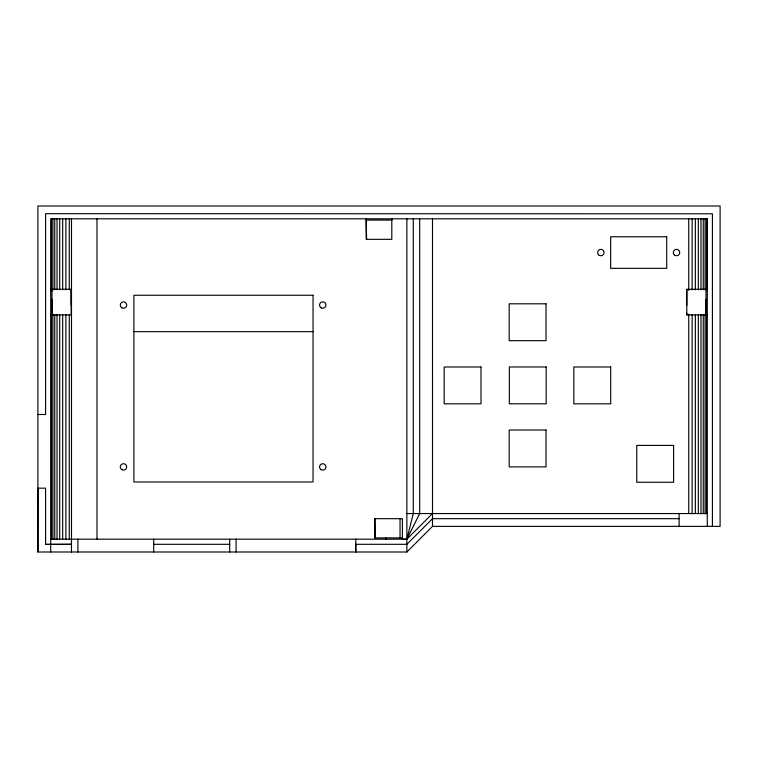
<?xml version="1.0" encoding="UTF-8"?>
<svg xmlns="http://www.w3.org/2000/svg" width="758" height="758" viewBox="0 0 758 758"><rect width="100%" height="100%" fill="white"/><g stroke="black" fill="none" stroke-linecap="round" stroke-linejoin="round"><path stroke-width="1.14" d="M432.496 218.816L432.505 526.365L406.875 551.995L37.9 551.995L37.938 488.18L45.584 488.18L45.584 544.377L71.47 544.31L45.584 544.377M71.214 289.3L71.214 314.93L50.71 314.93L50.72 289.3L71.214 289.3L71.214 305.313M71.498 539.184L71.498 218.816M366.18 218.816L366.18 239.32L391.81 239.32L391.81 218.816L391.81 220.095L366.18 220.095L366.616 239.32M432.505 513.554L406.875 539.184L402.394 539.184L402.394 518.68L374.84 518.68L374.84 537.896L402.394 537.896M375.276 537.896L374.84 518.68M385.993 539.184L385.993 537.896M406.875 551.995L406.875 218.816M686.786 305.313L686.786 289.3L707.28 289.3L707.29 218.816L50.71 218.816L50.71 289.745M706.001 289.736L706.001 314.93L706.001 299.334M50.71 539.184L406.875 539.184L413.281 513.554L413.281 218.816M406.875 539.184L419.686 513.554L419.686 218.816M686.786 313.206L686.786 314.93L707.29 314.93M133.891 331.653L313.045 331.653M37.9 414.493L45.584 414.493L45.584 213.69L712.416 213.794L712.416 526.365M406.875 513.554L707.29 513.554M679.102 518.68L432.505 518.68L406.875 544.31L355.777 544.31L355.777 551.995L355.777 539.184M432.505 526.365L720.1 526.365L720.1 206.005L37.9 206.005L37.9 551.995M153.684 544.31L229.683 544.31M400.034 518.68L400.034 537.896M51.999 291.015L51.999 289.3L51.999 314.93L51.999 299.334M707.29 218.816L707.29 526.365M706.447 218.816L706.447 289.84M706.447 314.693L706.447 513.554M705.082 218.816L705.082 289.84M705.082 314.693L705.082 513.554M703.244 218.816L703.244 289.84M703.244 314.693L703.244 513.554M700.97 218.816L700.97 289.84M700.97 314.693L700.97 513.554M698.317 218.816L698.317 289.84M698.317 314.693L698.317 513.554M695.342 218.816L695.342 289.84M695.342 314.693L695.342 513.554M692.12 218.816L692.12 289.84M692.12 314.693L692.12 513.554M688.728 218.816L688.728 290.428M688.728 314.039L688.728 513.554M686.786 289.3L686.786 314.93M679.102 513.554L679.102 526.365M236.089 539.184L236.089 551.995M229.683 539.184L229.683 551.995M153.684 539.184L153.684 551.995M96.986 218.816L96.986 539.184M77.885 539.184L77.885 551.995M71.47 539.184L71.47 551.995M69.281 218.816L69.281 289.745M69.281 314.57L69.281 539.184M65.889 218.816L65.889 289.745M65.889 314.57L65.889 539.184M62.668 218.816L62.668 289.745M62.668 314.57L62.668 539.184M59.693 218.816L59.693 289.745M59.693 314.57L59.693 539.184M57.03 218.816L57.03 289.745M57.03 314.57L57.03 539.184M54.756 218.816L54.756 289.745M54.756 314.57L54.756 539.184M52.918 218.816L52.918 289.745M52.918 314.57L52.918 539.184M51.563 218.816L51.563 289.745M51.563 314.57L51.563 539.184M50.71 314.57L50.71 551.995M666.708 236.761L610.664 236.761L610.664 268.332L666.708 268.332L666.708 236.761M313.045 295.26L133.891 295.26L133.891 481.965L313.045 481.965L313.045 295.26M546.035 303.806L509.196 303.806L509.196 340.655L546.035 340.655L546.035 303.806M481.008 366.986L444.16 366.986L444.16 403.825L481.008 403.825L481.008 366.986M546.186 366.967L509.338 366.967L509.338 403.806L546.186 403.806L546.186 366.967M610.692 366.986L573.844 366.986L573.844 403.825L610.692 403.825L610.692 366.986M546.035 430.032L509.196 430.032L509.196 466.881L546.035 466.881L546.035 430.032M673.606 445.41L636.767 445.41L636.767 482.259L673.606 482.259L673.606 445.41M598.574 254.811A3.203 3.203 0 0 0 603.937 253.371A3.203 3.203 0 0 0 600.014 249.448A3.203 3.203 0 0 0 598.574 254.811M121.905 469.685A3.203 3.203 0 0 0 126.709 466.909A3.203 3.203 0 0 0 121.905 464.133A3.203 3.203 0 0 0 121.905 469.685M121.915 307.833A3.203 3.203 0 0 0 126.719 305.057A3.203 3.203 0 0 0 121.915 302.281A3.203 3.203 0 0 0 121.915 307.833M321.146 469.685A3.203 3.203 0 0 0 325.949 466.909A3.203 3.203 0 0 0 321.146 464.133A3.203 3.203 0 0 0 321.146 469.685M321.146 307.833A3.203 3.203 0 0 0 325.949 305.057A3.203 3.203 0 0 0 321.146 302.281A3.203 3.203 0 0 0 321.146 307.833M674.25 254.811A3.203 3.203 0 0 0 679.613 253.371A3.203 3.203 0 0 0 675.691 249.448A3.203 3.203 0 0 0 674.25 254.811"/></g></svg>
